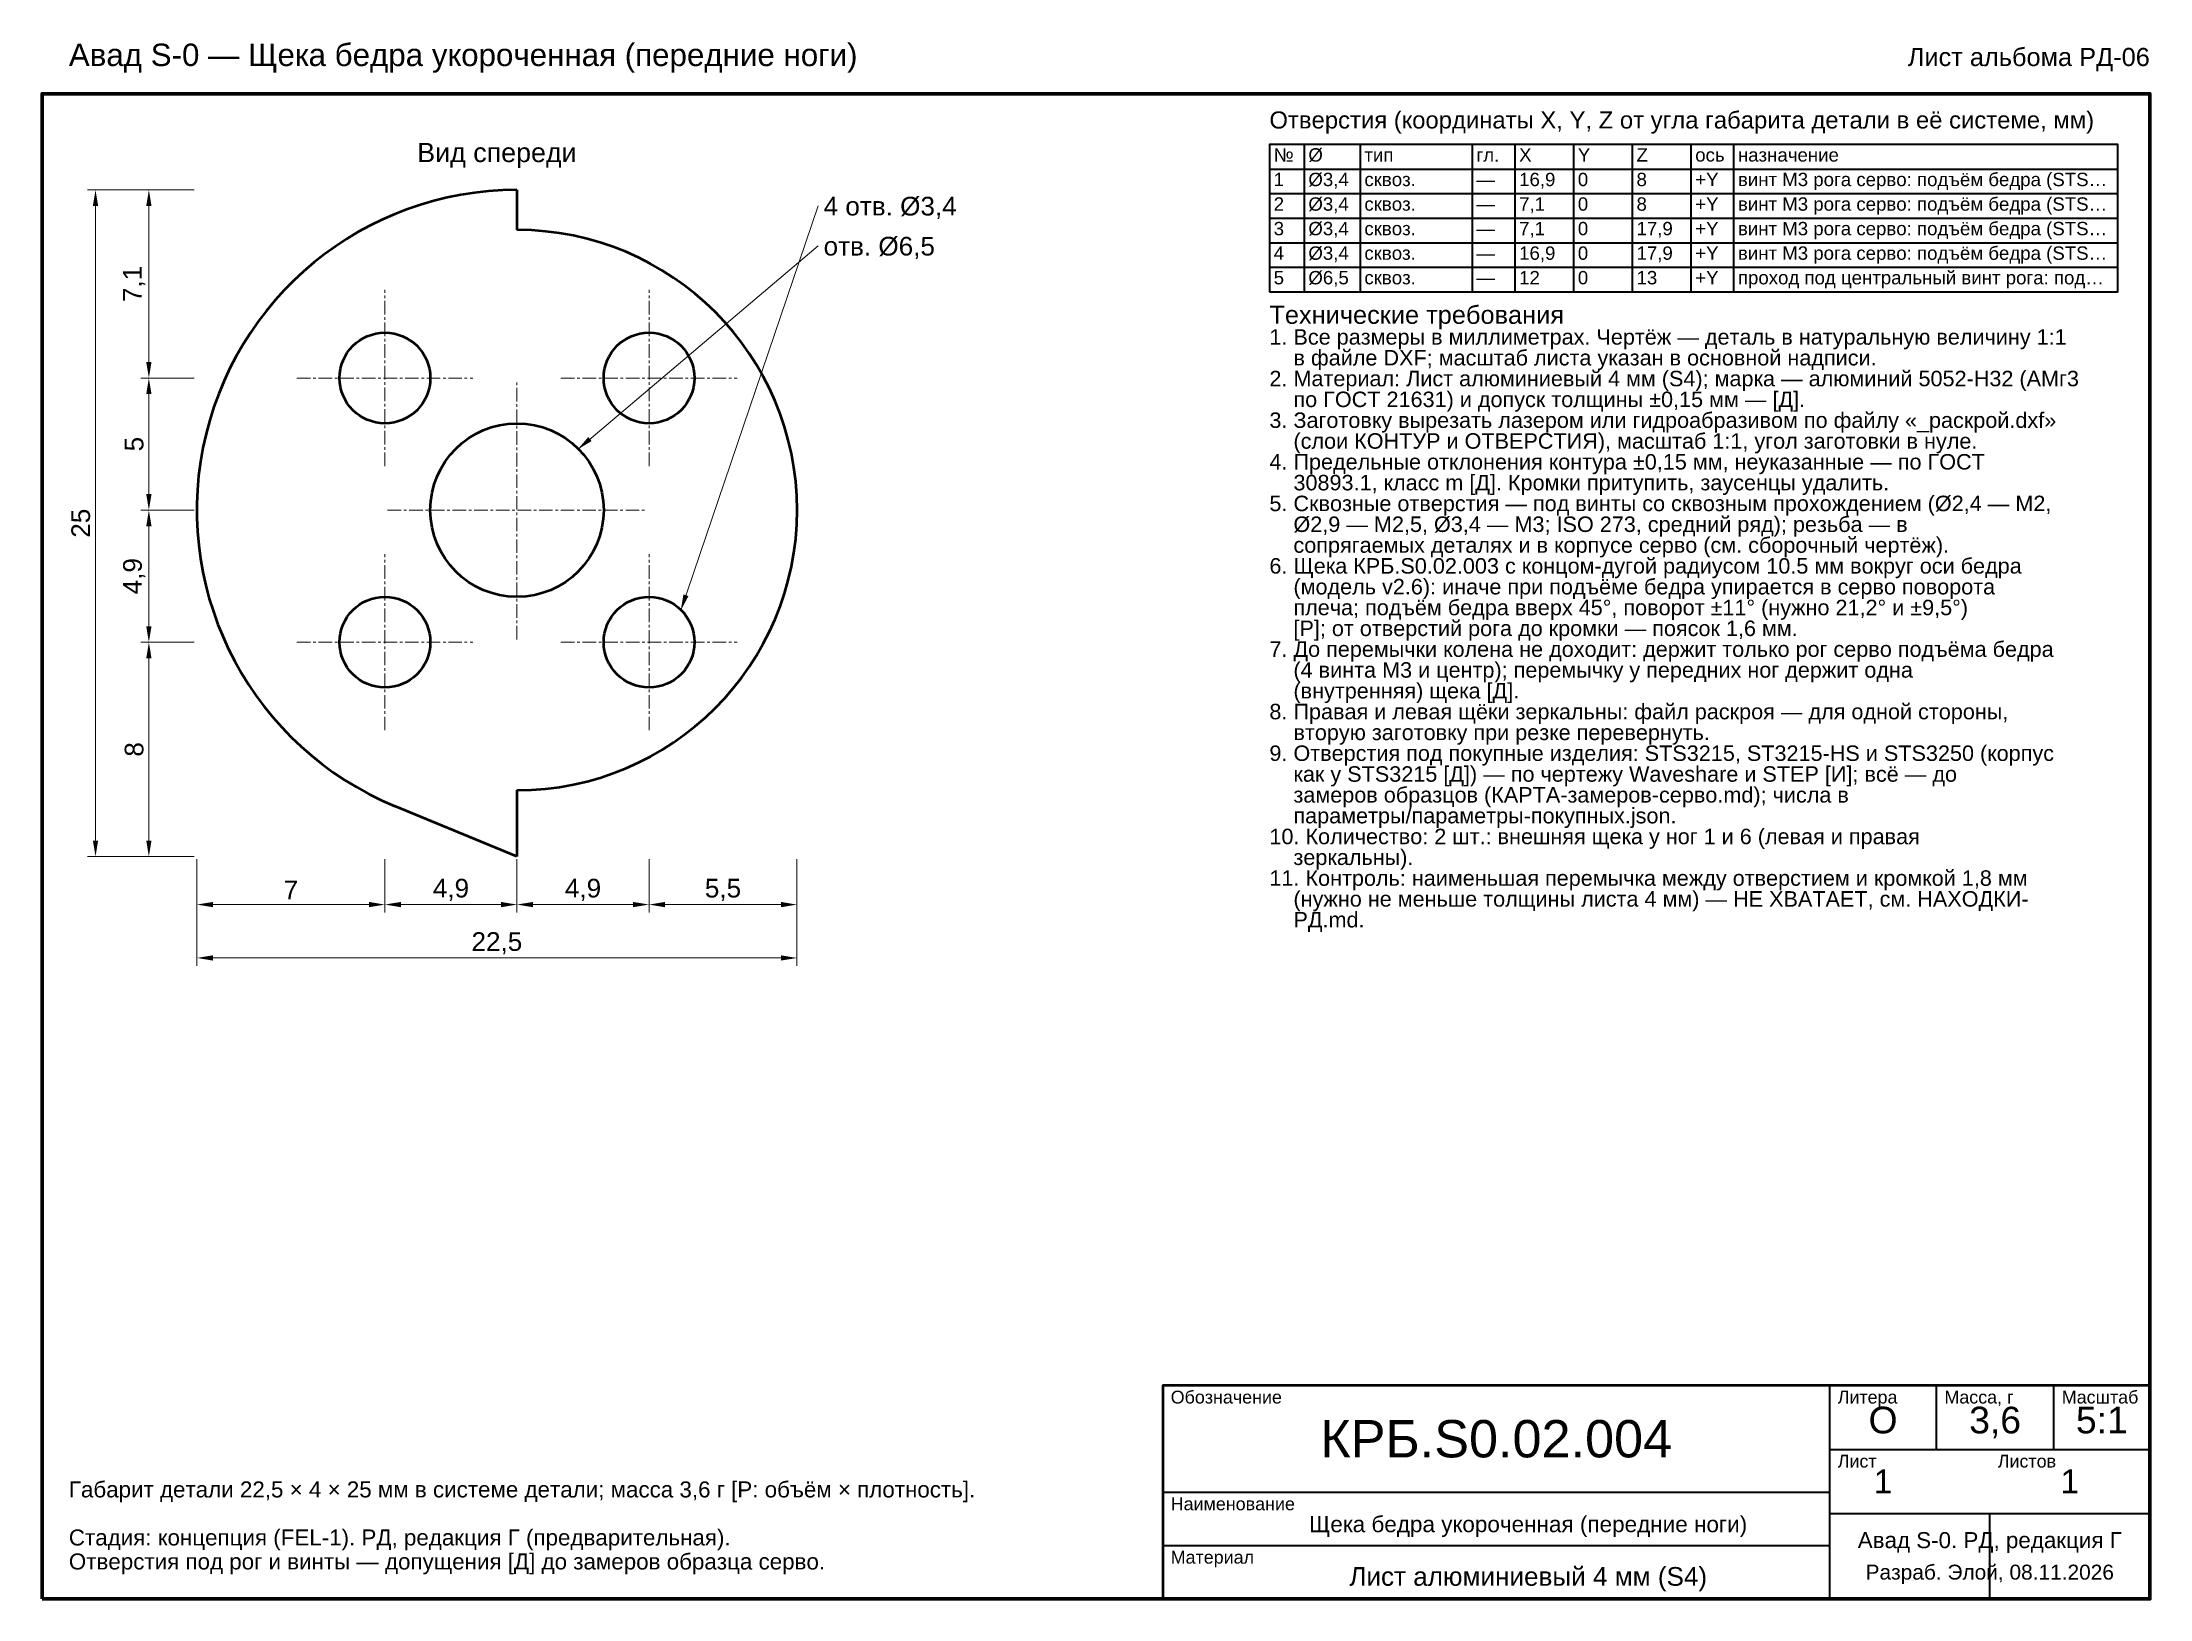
# Model space of a CAD drawing. Header units: millimetres. Extents: x 4 to 83, y 1 to 59.3.
import ezdxf
from ezdxf.enums import TextEntityAlignment as Align

# ---------------------------------------------------------------- set-up
doc = ezdxf.new("R2010")
doc.units = ezdxf.units.MM
doc.header["$LTSCALE"] = 0.2
doc.linetypes.add('DASHDOT', pattern=[3.556, 2.54, -0.508, 0, -0.508])
for name, color, linetype, lineweight in [('КОНТУР', 7, 'Continuous', 50), ('ОСИ', 1, 'DASHDOT', 18), ('РАЗМЕРЫ', 5, 'Continuous', 18), ('РАМКА', 7, 'Continuous', 70), ('ТАБЛИЦА', 7, 'Continuous', 35), ('ТЕКСТ', 7, 'Continuous', 25)]:
    doc.layers.add(name, color=color, linetype=linetype, lineweight=lineweight)
doc.styles.add('GOST', font='arial.ttf')
doc.dimstyles.new('GOST', dxfattribs={"dimtxt": 0.7, "dimasz": 0.6, "dimexe": 0.3, "dimexo": 0.1, "dimgap": 0.2, "dimtad": 1, "dimdec": 1, "dimtxsty": 'GOST', "dimcen": 2.5, "dimclrd": 5, "dimclre": 5, "dimclrt": 5, "dimazin": 3, "dimtfac": 1, "dimtmove": 0, "dimatfit": 3, "dimlwd": 18, "dimlwe": 18})

msp = doc.modelspace()

# ---------------------------------------------------------------- linework, layer by layer
at = {"layer": 'КОНТУР'}
for p, q in [((21.798, 53.8), (21.798, 52.3)), ((21.798, 31.3), (21.798, 28.817)), ((21.798, 28.817), (17.218, 30.708))]:
    msp.add_line(p, q, dxfattribs=at)
for centre, radius in [((16.848, 46.75), 1.7), ((26.747, 46.75), 1.7), ((21.798, 41.8), 3.25), ((16.848, 36.85), 1.7), ((26.747, 36.85), 1.7)]:
    msp.add_circle(centre, radius, dxfattribs=at)
for radius, start, end in [(12, 90, 247.56411), (10.5, 270, 90)]:
    msp.add_arc((21.798, 41.8), radius, start, end, dxfattribs=at)
at = {"layer": 'ОСИ'}
for p, q in [((16.848, 43.45), (16.848, 50.05)), ((26.747, 43.45), (26.747, 50.05)), ((13.548, 46.75), (20.148, 46.75)), ((21.798, 36.95), (21.798, 46.65)), ((23.447, 46.75), (30.047, 46.75)), ((16.948, 41.8), (26.648, 41.8)), ((16.848, 33.55), (16.848, 40.15)), ((26.747, 33.55), (26.747, 40.15)), ((13.548, 36.85), (20.148, 36.85)), ((23.447, 36.85), (30.047, 36.85))]:
    msp.add_line(p, q, dxfattribs=at)
at = {"layer": 'РАМКА', "lineweight": 70}
msp.add_lwpolyline([(4, 1), (83, 1), (83, 57.4), (4, 57.4), (4, 1)], dxfattribs=at)
at = {"layer": 'ТАБЛИЦА'}
for p, q in [((51.3, 55.5), (51.3, 49.98)), ((53.4, 55.5), (53.4, 49.98)), ((57.6, 55.5), (57.6, 49.98)), ((59.2, 55.5), (59.2, 49.98)), ((61.4, 55.5), (61.4, 49.98)), ((63.6, 55.5), (63.6, 49.98)), ((65.8, 55.5), (65.8, 49.98)), ((67.4, 55.5), (67.4, 49.98)), ((50, 54.58), (81.8, 54.58)), ((50, 53.66), (81.8, 53.66)), ((50, 52.74), (81.8, 52.74)), ((50, 51.82), (81.8, 51.82)), ((50, 50.9), (81.8, 50.9)), ((71, 1), (71, 9)), ((75, 6.6), (75, 9)), ((79.4, 6.6), (79.4, 9)), ((71, 6.6), (83, 6.6)), ((46, 5), (71, 5)), ((71, 4.2), (83, 4.2)), ((77, 1), (77, 4.2)), ((46, 3), (71, 3))]:
    msp.add_line(p, q, dxfattribs=at)
at = {"layer": 'ТАБЛИЦА', "lineweight": 35}
msp.add_lwpolyline([(50, 49.98), (81.8, 49.98), (81.8, 55.5), (50, 55.5), (50, 49.98)], dxfattribs=at)
at = {"layer": 'ТАБЛИЦА', "lineweight": 50}
msp.add_lwpolyline([(46, 1), (83, 1), (83, 9), (46, 9), (46, 1)], dxfattribs=at)

# ---------------------------------------------------------------- texts
at = {"layer": 'ТЕКСТ', "style": 'GOST'}
for s, height, p in [('Авад S-0 — Щека бедра укороченная (передние ноги)', 0.84, (5, 58.44)), ('Отверстия (координаты X, Y, Z от угла габарита детали в её системе, мм)', 0.64, (50, 56.1)), ('№', 0.5, (50.16, 54.86)), ('Ø', 0.5, (51.46, 54.86)), ('X', 0.5, (59.36, 54.86)), ('Y', 0.5, (61.56, 54.86)), ('Z', 0.5, (63.76, 54.86)), ('тип', 0.5, (53.56, 54.86)), ('гл.', 0.5, (57.76, 54.86)), ('ось', 0.5, (65.96, 54.86)), ('назначение', 0.5, (67.56, 54.86)), ('1', 0.5, (50.16, 53.94)), ('Ø3,4', 0.5, (51.46, 53.94)), ('сквоз.', 0.5, (53.56, 53.94)), ('—', 0.5, (57.76, 53.94)), ('16,9', 0.5, (59.36, 53.94)), ('0', 0.5, (61.56, 53.94)), ('8', 0.5, (63.76, 53.94)), ('+Y', 0.5, (65.96, 53.94)), ('винт M3 рога серво: подъём бедра (STS…', 0.5, (67.56, 53.94)), ('4 отв. Ø3,4', 0.7, (33.289, 52.84)), ('2', 0.5, (50.16, 53.02)), ('Ø3,4', 0.5, (51.46, 53.02)), ('сквоз.', 0.5, (53.56, 53.02)), ('—', 0.5, (57.76, 53.02)), ('7,1', 0.5, (59.36, 53.02)), ('0', 0.5, (61.56, 53.02)), ('8', 0.5, (63.76, 53.02)), ('+Y', 0.5, (65.96, 53.02)), ('винт M3 рога серво: подъём бедра (STS…', 0.5, (67.56, 53.02)), ('3', 0.5, (50.16, 52.1)), ('Ø3,4', 0.5, (51.46, 52.1)), ('сквоз.', 0.5, (53.56, 52.1)), ('—', 0.5, (57.76, 52.1)), ('7,1', 0.5, (59.36, 52.1)), ('0', 0.5, (61.56, 52.1)), ('17,9', 0.5, (63.76, 52.1)), ('+Y', 0.5, (65.96, 52.1)), ('винт M3 рога серво: подъём бедра (STS…', 0.5, (67.56, 52.1)), ('отв. Ø6,5', 0.7, (33.289, 51.34)), ('4', 0.5, (50.16, 51.18)), ('Ø3,4', 0.5, (51.46, 51.18)), ('сквоз.', 0.5, (53.56, 51.18)), ('—', 0.5, (57.76, 51.18)), ('16,9', 0.5, (59.36, 51.18)), ('0', 0.5, (61.56, 51.18)), ('17,9', 0.5, (63.76, 51.18)), ('+Y', 0.5, (65.96, 51.18)), ('винт M3 рога серво: подъём бедра (STS…', 0.5, (67.56, 51.18)), ('5', 0.5, (50.16, 50.26)), ('Ø6,5', 0.5, (51.46, 50.26)), ('сквоз.', 0.5, (53.56, 50.26)), ('12', 0.5, (59.36, 50.26)), ('0', 0.5, (61.56, 50.26)), ('13', 0.5, (63.76, 50.26)), ('+Y', 0.5, (65.96, 50.26)), ('проход под центральный винт рога: под…', 0.5, (67.56, 50.26)), ('—', 0.5, (57.76, 50.26)), ('Технические требования', 0.68, (50, 48.78)), ('1. Все размеры в миллиметрах. Чертёж — деталь в натуральную величину 1:1', 0.58, (50, 48)), ('    в файле DXF; масштаб листа указан в основной надписи.', 0.58, (50, 47.22)), ('2. Материал: Лист алюминиевый 4 мм (S4); марка — алюминий 5052-H32 (АМг3', 0.58, (50, 46.44)), ('    по ГОСТ 21631) и допуск толщины ±0,15 мм — [Д].', 0.58, (50, 45.66)), ('3. Заготовку вырезать лазером или гидроабразивом по файлу «_раскрой.dxf»', 0.58, (50, 44.88)), ('    (слои КОНТУР и ОТВЕРСТИЯ), масштаб 1:1, угол заготовки в нуле.', 0.58, (50, 44.1)), ('4. Предельные отклонения контура ±0,15 мм, неуказанные — по ГОСТ', 0.58, (50, 43.32)), ('    30893.1, класс m [Д]. Кромки притупить, заусенцы удалить.', 0.58, (50, 42.54)), ('5. Сквозные отверстия — под винты со сквозным прохождением (Ø2,4 — M2,', 0.58, (50, 41.76)), ('    Ø2,9 — M2,5, Ø3,4 — M3; ISO 273, средний ряд); резьба — в', 0.58, (50, 40.98)), ('    сопрягаемых деталях и в корпусе серво (см. сборочный чертёж).', 0.58, (50, 40.2)), ('6. Щека КРБ.S0.02.003 с концом-дугой радиусом 10.5 мм вокруг оси бедра', 0.58, (50, 39.42)), ('    (модель v2.6): иначе при подъёме бедра упирается в серво поворота', 0.58, (50, 38.64)), ('    плеча; подъём бедра вверх 45°, поворот ±11° (нужно 21,2° и ±9,5°)', 0.58, (50, 37.86)), ('    [Р]; от отверстий рога до кромки — поясок 1,6 мм.', 0.58, (50, 37.08)), ('7. До перемычки колена не доходит: держит только рог серво подъёма бедра', 0.58, (50, 36.3)), ('    (4 винта M3 и центр); перемычку у передних ног держит одна', 0.58, (50, 35.52)), ('    (внутренняя) щека [Д].', 0.58, (50, 34.74)), ('8. Правая и левая щёки зеркальны: файл раскроя — для одной стороны,', 0.58, (50, 33.96)), ('    вторую заготовку при резке перевернуть.', 0.58, (50, 33.18)), ('9. Отверстия под покупные изделия: STS3215, ST3215-HS и STS3250 (корпус', 0.58, (50, 32.4)), ('    как у STS3215 [Д]) — по чертежу Waveshare и STEP [И]; всё — до', 0.58, (50, 31.62)), ('    замеров образцов (КАРТА-замеров-серво.md); числа в', 0.58, (50, 30.84)), ('    параметры/параметры-покупных.json.', 0.58, (50, 30.06)), ('10. Количество: 2 шт.: внешняя щека у ног 1 и 6 (левая и правая', 0.58, (50, 29.28)), ('    зеркальны).', 0.58, (50, 28.5)), ('11. Контроль: наименьшая перемычка между отверстием и кромкой 1,8 мм', 0.58, (50, 27.72)), ('    (нужно не меньше толщины листа 4 мм) — НЕ ХВАТАЕТ, см. НАХОДКИ-', 0.58, (50, 26.94)), ('    РД.md.', 0.58, (50, 26.16)), ('Обозначение', 0.48, (46.3, 8.32)), ('Литера', 0.48, (71.3, 8.32)), ('Масса, г', 0.48, (75.3, 8.32)), ('Масштаб', 0.48, (79.7, 8.32)), ('Лист', 0.48, (71.3, 5.92)), ('Листов', 0.48, (77.3, 5.92)), ('Габарит детали 22,5 × 4 × 25 мм в системе детали; масса 3,6 г [Р: объём × плотность].', 0.6, (5, 4.8)), ('Наименование', 0.48, (46.3, 4.32)), ('Стадия: концепция (FEL-1). РД, редакция Г (предварительная).', 0.6, (5, 3)), ('Отверстия под рог и винты — допущения [Д] до замеров образца серво.', 0.6, (5, 2.1)), ('Материал', 0.48, (46.3, 2.32))]:
    msp.add_text(s, height=height, dxfattribs=at).set_placement(p)
msp.add_text('Лист альбома РД-06', height=0.68, dxfattribs=at).set_placement((83, 58.44), align=Align.RIGHT)
for s, height, p in [('Вид спереди', 0.72, (21.045, 55.2)), ('О', 1, (73, 7.7)), ('3,6', 1, (77.2, 7.7)), ('5:1', 1, (81.2, 7.7)), ('КРБ.S0.02.004', 1.4, (58.5, 7)), ('1', 0.9, (73, 5.4)), ('1', 0.9, (80, 5.4)), ('Щека бедра укороченная (передние ноги)', 0.60372, (59.7, 3.8)), ('Авад S-0. РД, редакция Г', 0.6, (77, 3.2)), ('Лист алюминиевый 4 мм (S4)', 0.7, (59.7, 1.84)), ('Разраб. Элой, 08.11.2026', 0.56, (77, 2))]:
    msp.add_text(s, height=height, dxfattribs=at).set_placement(p, align=Align.MIDDLE_CENTER)

# ---------------------------------------------------------------- dimensions: what is measured, and where the dimension line sits
at = {"layer": 'РАЗМЕРЫ'}
for base, p1, p2 in [((6, 28.817), (9.8, 28.817), (9.8, 53.8)), ((8, 46.747), (9.8, 46.747), (9.8, 53.8)), ((8, 41.797302798), (9.8, 41.797302798), (9.8, 46.747302798)), ((8, 36.847302798), (9.8, 36.847302798), (9.8, 41.797302798)), ((8, 28.817), (9.8, 28.817), (9.8, 36.847))]:
    msp.add_linear_dim(base=base, p1=p1, p2=p2, angle=90, dimstyle='GOST', dxfattribs=at).render()
for base, p1, p2 in [((9.8, 27.017), (9.8, 28.817), (16.848, 28.817)), ((9.8, 25.017), (9.8, 28.817), (32.289, 28.817)), ((16.847716886, 27.017302798), (16.847716886, 28.817302798), (21.797716886, 28.817302798)), ((21.797716886, 27.017302798), (21.797716886, 28.817302798), (26.747716886, 28.817302798)), ((26.748, 27.017), (26.748, 28.817), (32.289, 28.817))]:
    msp.add_linear_dim(base=base, p1=p1, p2=p2, dimstyle='GOST', dxfattribs=at).render()

# ---------------------------------------------------------------- leaders
for points in [[(27.937, 38.04), (33.089, 53.2)], [(24.073, 44.075), (33.089, 51.7)]]:
    msp.add_leader(points, dimstyle='GOST', dxfattribs=at)

doc.saveas('drawing.dxf')
